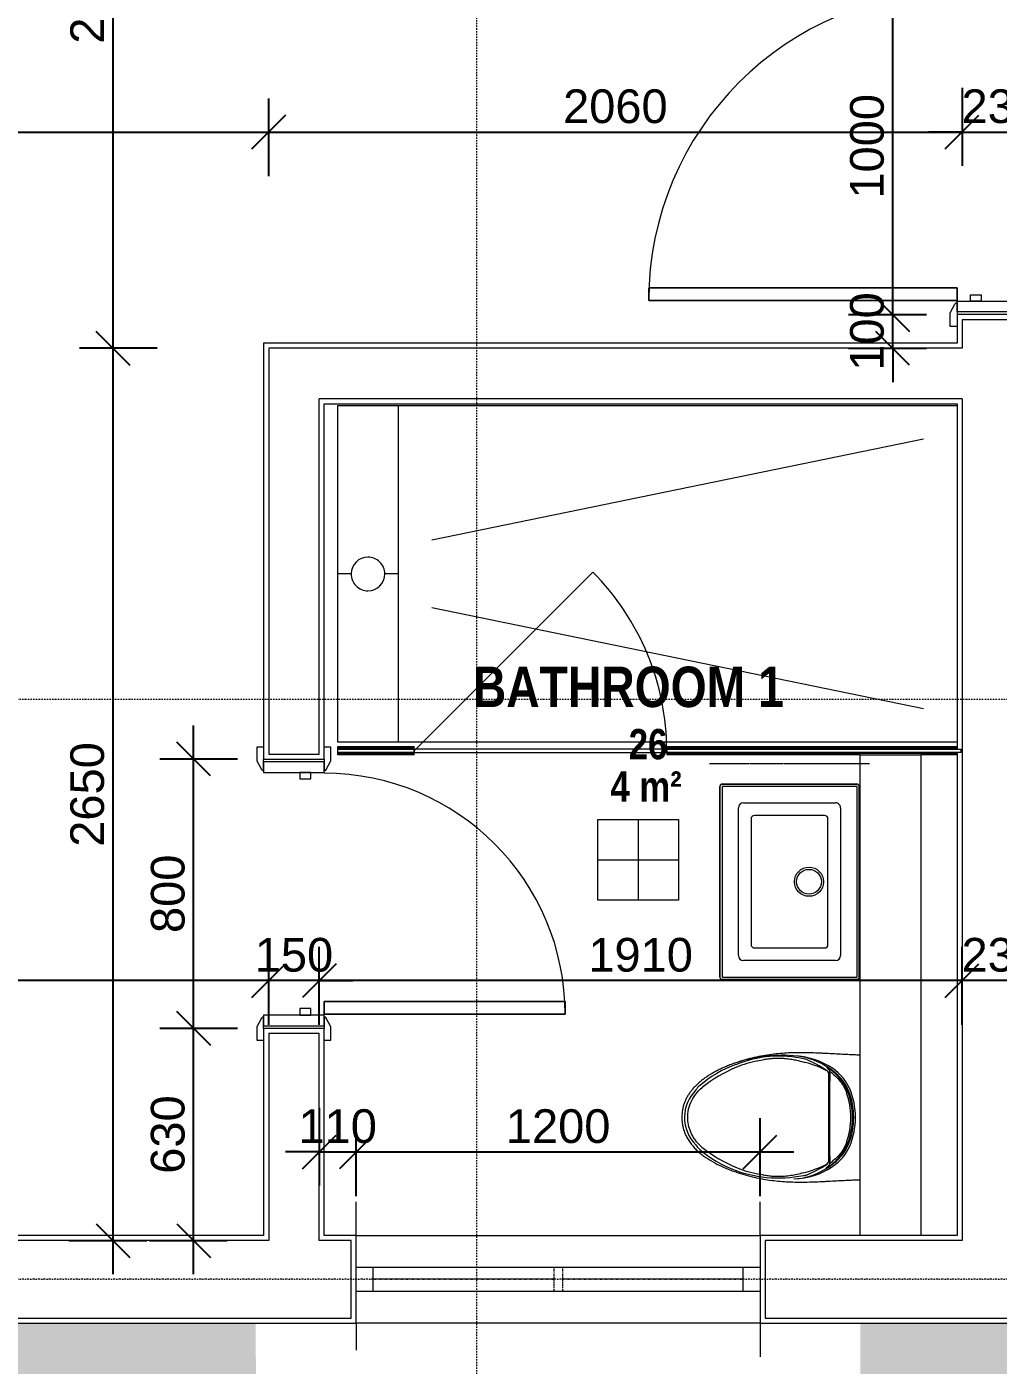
# Model space of a CAD drawing. Header units: millimetres. Extents: x -21051 to 202668, y -15646 to 13691.
# Drawn here: x 54493 to 57380, y -8763 to -4788 of the extents above; entities that cross this region are included whole.
import ezdxf

# ---------------------------------------------------------------- set-up
doc = ezdxf.new("R2010")
doc.units = ezdxf.units.MM
for name, pattern in [('Centre', [14.4, 3, -2.2, 7, -2.2]), ('Dash dot', [15.875, 6.35, -4.7625, 0, -4.7625]), ('Hidden', [3, 2, -1]), ('TD_Level Line', [8, 4, -2, 0, -2])]:
    doc.linetypes.add(name, pattern=pattern)
for name, color, linetype, lineweight in [('A-ANNO-DIMS', 211, 'Continuous', 9), ('A-AREA-IDEN', 2, 'Continuous', 9), ('A-DETL-HDLN', 90, 'Hidden', 5), ('A-DOOR', 31, 'Continuous', 5), ('A-DOOR-FRAM', 31, 'Continuous', 5), ('A-FLOR', 192, 'Continuous', 5), ('A-GLAZ', 151, 'Continuous', 5), ('A-GLAZ-SILL', 1, 'Continuous', 5), ('A-ROOF-PATT', 132, 'Continuous', 5), ('A-WALL', 113, 'Continuous', 5), ('G-ANNO-SYMB', 111, 'Continuous', 9), ('I-WALL', 2, 'Continuous', 5), ('P-SANR-FIXT', 6, 'Continuous', 5), ('S-GRID', 1, 'Continuous', 9)]:
    doc.layers.add(name, color=color, linetype=linetype, lineweight=lineweight)
doc.layers.get('0').off()
doc.styles.add('Arial Narrow_B', font='ARIALNB.TTF', dxfattribs={"height": 90})
doc.styles.add('Arial Narrow_B_1', font='ARIALNB.TTF', dxfattribs={"height": 120})
doc.styles.add('Arial_3', font='arial.ttf', dxfattribs={"height": 100})
doc.dimstyles.new('Arial_1_0', dxfattribs={"dimscale": 304.8, "dimtxt": 102.02594, "dimasz": 0.328084, "dimexe": 0.328084, "dimexo": 0.0625, "dimgap": 0.082021, "dimtad": 1, "dimdec": 0, "dimzin": 0, "dimdsep": 46, "dimtxsty": 'Arial_3', "dimblk1": 'OBLIQUE', "dimblk2": 'OBLIQUE', "dimsah": 1, "dimcen": 0.09, "dimdle": 0.328084, "dimazin": 0, "dimtfac": 1, "dimtdec": 4, "dimtix": 1, "dimtmove": 0, "dimatfit": 3, "dimfxl": 0.492126, "dimfxlon": 1, "dimtvp": 1, "dimtolj": 1, "dimtzin": 0, "dimarcsym": 2})

# ---------------------------------------------------------------- blocks, each defined once
blk = doc.blocks.new('Casement - 2L - 900 toilet-899418-01_First floor')
at = {"layer": 'A-GLAZ'}
for p, q in [((-273.8, 130), (-273.8, 230)), ((926.2, 130), (926.2, 230)), ((-223.8, 35), (-273.8, 35)), ((876.2, 35), (-223.8, 35)), ((-223.8, -35), (-223.8, 35)), ((-223.8, 0), (-223.8, 15)), ((313.2, 0), (-223.8, 0)), ((876.2, -35), (876.2, 35)), ((926.2, 35), (876.2, 35)), ((-273.8, -35), (-223.8, -35)), ((-223.8, -35), (876.2, -35)), ((876.2, 0), (339.2, 0)), ((876.2, -35), (926.2, -35)), ((-273.8, -130), (-273.8, -210)), ((926.2, -130), (926.2, -230))]:
    blk.add_line(p, q, dxfattribs=at)
at = {"layer": 'A-GLAZ', "linetype": 'Centre'}
for p, q in [((313.2, 35), (313.2, -35)), ((339.2, 35), (339.2, -35))]:
    blk.add_line(p, q, dxfattribs=at)
blk = doc.blocks.new('Doors_IntSgl - 800x2100mm-1120147-01_First floor')
at = {"layer": 'A-DOOR'}
for p, q in [((320, 806), (320, 90)), ((358, 806), (320, 806)), ((320, 90), (320, 806)), ((320, 806), (358, 806)), ((358, 90), (358, 806)), ((358, 806), (358, 90)), ((-395, 110), (-435, 110)), ((-435, 110), (-435, 90)), ((-400, 90), (-365, 90)), ((-369, 96), (-395, 110)), ((320, 90), (358, 90)), ((358, 90), (320, 90)), ((365, 90), (400, 90)), ((395, 110), (369, 96)), ((435, 110), (395, 110)), ((435, 90), (435, 110)), ((-435, -90), (-435, -110)), ((-435, -110), (-395, -110)), ((-365, -90), (-400, -90)), ((-395, -110), (-369, -96)), ((400, -90), (365, -90)), ((369, -96), (395, -110)), ((395, -110), (435, -110)), ((435, -110), (435, -90))]:
    blk.add_line(p, q, dxfattribs=at)
for centre, radius, start, end in [((358, 90), 716, 90, 180), ((-373, 89), 8.06, 7.125, 60.2551), ((-373, 89), 8.06, 7.125, 60.2551), ((373, 89), 8.06, 119.7449, 172.875), ((373, 89), 8.06, 119.7449, 172.875), ((-373, -89), 8.06, 299.7449, 352.875), ((373, -89), 8.06, 187.125, 240.2551)]:
    blk.add_arc(centre, radius, start, end, dxfattribs=at)
at = {"layer": 'A-DOOR-FRAM'}
for p, q in [((-360, 90), (-392, 90)), ((-392, 90), (-392, -90)), ((-360, -90), (-360, 90)), ((360, 90), (360, -90)), ((392, 90), (360, 90)), ((392, -90), (392, 90)), ((-341, 50), (-360, 50)), ((-360, 50), (-360, 18)), ((-341, 18), (-341, 50)), ((360, 50), (341, 50)), ((341, 50), (341, 18)), ((360, 18), (360, 50)), ((-360, 18), (-341, 18)), ((341, 18), (360, 18)), ((-392, -90), (-360, -90)), ((360, -90), (392, -90))]:
    blk.add_line(p, q, dxfattribs=at)
blk = doc.blocks.new('PLU_1_2_WHB_DuravitVero580 - _-908246-01_First floor')
at = {"layer": 'P-SANR-FIXT'}
for p, q in [((-290, -199.5), (-290, 199.5)), ((-289.8, 199.5), (-289.8, -199.5)), ((-283, 199.5), (-283, -199.5)), ((-282, 207.5), (282, 207.5)), ((282, 207.3), (-282, 207.3)), ((282, 200.5), (-282, 200.5)), ((283, -199.5), (283, 199.5)), ((289.8, -199.5), (289.8, 199.5)), ((290, 199.5), (290, -199.5)), ((-234.2, -136.9), (-234.2, 136.7)), ((-219.2, 151.7), (219.2, 151.7)), ((234.2, 136.7), (234.2, -136.9)), ((-196.6, 104.4), (-196.6, -104.3)), ((186.6, 114.4), (-186.6, 114.4)), ((196.6, -104.3), (196.6, 104.4)), ((-186.6, -114.3), (186.6, -114.3)), ((219.2, -151.9), (-219.2, -151.9)), ((-282, -200.5), (282, -200.5)), ((-282, -207.3), (282, -207.3)), ((282, -207.5), (-282, -207.5))]:
    blk.add_line(p, q, dxfattribs=at)
for radius in [43.3, 36.8]:
    blk.add_circle((0, -57.9), radius, dxfattribs=at)
for centre, radius, start, end in [((-282, 199.5), 8, 90, 180), ((-282, 199.5), 7.76, 90, 180), ((-282, 199.5), 1, 90, 180), ((282, 199.5), 8, 360, 90), ((282, 199.5), 7.76, 360, 90), ((282, 199.5), 1, 0, 90), ((-219.2, 136.7), 15, 90, 180), ((219.2, 136.7), 15, 0, 90), ((-186.6, 104.4), 10, 90, 180), ((186.6, 104.4), 10, 360, 90), ((-186.6, -104.3), 10, 180, 270), ((186.6, -104.3), 10, 270, 360), ((-219.2, -136.9), 15, 180, 270), ((219.2, -136.9), 15, 270, 0), ((-282, -199.5), 8, 180, 270), ((-282, -199.5), 7.76, 180, 270), ((-282, -199.5), 1, 180, 270), ((282, -199.5), 1, 270, 0), ((282, -199.5), 8, 270, 0), ((282, -199.5), 7.76, 270, 360)]:
    blk.add_arc(centre, radius, start, end, dxfattribs=at)
for points in [[(-287.7, 205.2), (-288.1, 204.7), (-288.6, 204.1), (-289.1, 203.3), (-289.3, 202.8), (-289.4, 202.4), (-289.6, 202.1), (-289.7, 201.6), (-289.9, 200.7), (-290, 200), (-290, 199.5)], [(-282, 207.5), (-282.5, 207.5), (-283.2, 207.4), (-284.1, 207.2), (-284.6, 207.1), (-284.9, 206.9), (-285.3, 206.8), (-285.8, 206.6), (-286.6, 206.1), (-287.2, 205.6), (-287.7, 205.2)], [(287.7, 205.2), (287.2, 205.6), (286.6, 206.1), (285.8, 206.6), (285.3, 206.8), (284.9, 206.9), (284.6, 207.1), (284.1, 207.2), (283.2, 207.4), (282.5, 207.5), (282, 207.5)], [(290, 199.5), (290, 200), (289.9, 200.7), (289.7, 201.6), (289.6, 202.1), (289.4, 202.4), (289.3, 202.8), (289.1, 203.3), (288.6, 204.1), (288.1, 204.7), (287.7, 205.2)], [(-290, -199.5), (-290, -200), (-289.9, -200.7), (-289.7, -201.6), (-289.6, -202.1), (-289.4, -202.4), (-289.3, -202.8), (-289.1, -203.3), (-288.6, -204.1), (-288.1, -204.7), (-287.7, -205.2)], [(-287.7, -205.2), (-287.2, -205.6), (-286.6, -206.1), (-285.8, -206.6), (-285.3, -206.8), (-284.9, -206.9), (-284.6, -207.1), (-284.1, -207.2), (-283.2, -207.4), (-282.5, -207.5), (-282, -207.5)], [(282, -207.5), (282.5, -207.5), (283.2, -207.4), (284.1, -207.2), (284.6, -207.1), (284.9, -206.9), (285.3, -206.8), (285.8, -206.6), (286.6, -206.1), (287.2, -205.6), (287.7, -205.2)], [(287.7, -205.2), (288.1, -204.7), (288.6, -204.1), (289.1, -203.3), (289.3, -202.8), (289.4, -202.4), (289.6, -202.1), (289.7, -201.6), (289.9, -200.7), (290, -200), (290, -199.5)]]:
    blk.add_open_spline(points, degree=3, knots=[0, 0, 0, 0, 0.25, 0.375, 0.4375, 0.5, 0.5625, 0.625, 0.75, 1, 1, 1, 1], dxfattribs=at)
blk = doc.blocks.new('1_9 ShowerEnclosure - 3 Exposed frame-1021544-01_First floor')
at = {"layer": 'A-GLAZ-SILL'}
h = blk.add_hatch(dxfattribs=at)
h.set_pattern_fill('FP_11', color=256, style=0, pattern_type=2)
h.set_pattern_definition([(333.43, (963.4, 629.2), (3067, 1022.3), [1270, -762, 1270, -762, -1615.6]), (333.43, (963.4, 629.2), (3067, 1022.3), [-4064, 508, -1107.6]), (333.43, (1027, 692.7), (3067, 1022.3), [1016, -1270, 762, -762, -1869.6]), (333.43, (1027, 692.7), (3067, 1022.3), [-3810, 889, -980.6]), (333.43, (1217.4, 692.7), (3067, 1022.3), [762, -1524, 508, -762, -2123.6]), (333.43, (1217.4, 692.7), (3067, 1022.3), [-3556, 1143, -980.6]), (333.43, (1027, 502.2), (3067, 1022.3), [762, -1524, 635, -25618.6]), (333.43, (1217.4, 311.7), (3067, 1022.3), [381, -1905, 254, -25999.6]), (333.43, (1535, 629.2), (3067, 1022.3), [254, -1905, 254, -1016, -2250.6]), (333.43, (1535, 629.2), (3067, 1022.3), [-3429, 635, -1615.6]), (333.43, (1344.4, -513.8), (3067, 1022.3), [1270, -1905, 1524, -1006]), (333.43, (1154, -513.8), (3067, 1022.3), [1778, -1270, 1905, -752]), (333.43, (1217.4, -640.8), (3067, 1022.3), [2032, -1016, 1524, -1107.6]), (333.43, (1408, -831.3), (3067, 1022.3), [1270, -1778, 1016, -1615.6]), (333.435, (1789, -640.8), (3067, 1022.3), [635, -2540, 762, -1742.6]), (333.435, (1598.4, -1021.8), (3067, 1022.3), [508, -2540, 508, -2123.6])])
h.paths.add_polyline_path([(-530, -57.5), (-520, -57.5), (-520, 692.5), (-530, 692.5)])
at = {"layer": 'A-GLAZ'}
for p, q in [((-537.5, 920), (-532.5, 920)), ((-537.5, 692.5), (-537.5, 920)), ((-532.5, 920), (-532.5, 692.5)), ((-532.5, 920), (-530, 920)), ((-530, 692.5), (-530, 920)), ((-530, 920), (-520, 920)), ((-520, 920), (-517.5, 920)), ((-520, 920), (-520, 692.5)), ((-517.5, 920), (-512.5, 920)), ((-517.5, 692.5), (-517.5, 920)), ((-512.5, 920), (-512.5, 692.5)), ((-537.5, 692.5), (-532.5, 692.5)), ((-532.5, 692.5), (-530, 692.5)), ((-520, 692.5), (-530, 692.5)), ((-530, 692.5), (-530, -57.5)), ((-530, 692.5), (-520, 692.5)), ((-525, 692.5), (5.3, 162.2)), ((-520, 692.5), (-517.5, 692.5)), ((-520, -57.5), (-520, 692.5)), ((-517.5, 692.5), (-512.5, 692.5)), ((-100, 640), (-400, -820)), ((400, -820), (100, 640)), ((-537.5, -632.5), (-537.5, -57.5)), ((-532.5, -57.5), (-537.5, -57.5)), ((-532.5, -57.5), (-532.5, -920)), ((-530, -57.5), (-532.5, -57.5)), ((-530, -57.5), (-520, -57.5)), ((-530, -932.5), (-530, -57.5)), ((-520, -57.5), (-530, -57.5)), ((-517.5, -57.5), (-520, -57.5)), ((-520, -57.5), (-520, -932.5)), ((-512.5, -57.5), (-517.5, -57.5)), ((-517.5, -920), (-517.5, -57.5)), ((-512.5, -57.5), (-512.5, -920)), ((-537.5, -920), (-537.5, -812.5)), ((-530, -932.5), (-520, -932.5))]:
    blk.add_line(p, q, dxfattribs=at)
for centre, radius, start, end in [((0, 830), 50, 90, 180), ((0, 830), 50, 360, 90), ((0, 830), 50, 180, 270), ((0, 830), 50, 270, 360), ((-525, 692.5), 750, 270, 315)]:
    blk.add_arc(centre, radius, start, end, dxfattribs=at)
at = {"layer": 'A-GLAZ-SILL'}
for p, q in [((0, 880), (0, 920)), ((0, 740), (0, 780)), ((500, 740), (-500, 740))]:
    blk.add_line(p, q, dxfattribs=at)
blk = doc.blocks.new('Doors_IntSgl - 1000x2700mm-V3-01_First floor')
at = {"layer": 'A-DOOR'}
for p, q in [((-535, 150), (-495, 150)), ((-535, 130), (-535, 150)), ((-465, 130), (-500, 130)), ((-495, 150), (-469, 136)), ((500, 130), (465, 130)), ((469, 136), (495, 150)), ((495, 150), (535, 150)), ((535, 150), (535, 130)), ((-535, -150), (-535, -130)), ((-495, -150), (-535, -150)), ((-500, -130), (-465, -130)), ((-469, -136), (-495, -150)), ((420, -130), (458, -130)), ((420, -1046), (420, -130)), ((420, -130), (420, -1046)), ((458, -130), (420, -130)), ((458, -130), (458, -1046)), ((458, -1046), (458, -130)), ((465, -130), (500, -130)), ((495, -150), (469, -136)), ((535, -150), (495, -150)), ((535, -130), (535, -150)), ((458, -1046), (420, -1046)), ((420, -1046), (458, -1046))]:
    blk.add_line(p, q, dxfattribs=at)
for centre, radius, start, end in [((-473, 129), 8.06, 7.125, 60.2551), ((473, 129), 8.06, 119.7449, 172.875), ((-473, -129), 8.06, 299.7449, 352.875), ((-473, -129), 8.06, 299.7449, 352.875), ((458, -130), 916, 180, 270), ((473, -129), 8.06, 187.125, 240.2551), ((473, -129), 8.06, 187.125, 240.2551)]:
    blk.add_arc(centre, radius, start, end, dxfattribs=at)
at = {"layer": 'A-DOOR-FRAM'}
for p, q in [((-492, 130), (-460, 130)), ((-492, -130), (-492, 130)), ((-460, 130), (-460, -130)), ((460, 130), (492, 130)), ((460, -130), (460, 130)), ((492, 130), (492, -130)), ((-460, -58), (-441, -58)), ((-460, -90), (-460, -58)), ((-441, -58), (-441, -90)), ((441, -58), (460, -58)), ((441, -90), (441, -58)), ((460, -58), (460, -90)), ((-441, -90), (-460, -90)), ((460, -90), (441, -90)), ((-460, -130), (-492, -130)), ((492, -130), (460, -130))]:
    blk.add_line(p, q, dxfattribs=at)
blk = doc.blocks.new('Sanitary-Wall_Hung_Toilet-Tank_And_Carrier_System-Kohler-Veil-_K-6304_ - Vitreous_China-7-Black_Black-1186570-01_First floor')
at = {"layer": 'P-SANR-FIXT'}
for p, q in [((-1399.7, 5675.5), (-1661.8, 5675.5)), ((-1427.8, 5678.3), (-1633.5, 5678.3))]:
    blk.add_line(p, q, dxfattribs=at)
for centre, radius, start, end in [((-1556.8, 5605.7), 144.2, 114.2295, 145.5496), ((-1530.7, 5531.7), 222.6, 67.452, 112.548), ((-1504.5, 5605.7), 144.2, 34.4504, 65.7705), ((-1498, 5565.3), 215.5, 145.5496, 178.4361), ((-1563.3, 5565.3), 215.5, 1.5629, 34.4504), ((-1284, 5536.1), 431.3, 174.1915, 198.1397), ((-1374.6, 5528), 338.3, 166.9894, 202.5977)]:
    blk.add_arc(centre, radius, start, end, dxfattribs=at)
for centre, major_axis, ratio, start_param, end_param in [((-1552.8, 5604.2), (144.3, 0), 0.978148, 1.979996, 2.385196), ((-1550.8, 5599), (146.8, 0), 0.978148, 1.971225, 2.385108), ((-1530.7, 5543.8), (209.8, 0), 0.978148, 1.182172, 1.959425), ((-1530.7, 5536.7), (213.4, 0), 0.978148, 1.197987, 1.941751), ((-1530.3, 5555.4), (203.5, 0), 0.910765, 1.572505, 1.941997), ((-1531, 5553.9), (203.5, 1.6), 0.918137, 1.192155, 1.561867), ((-1506.4, 5604.8), (139.8, 0), 0.978148, 0.744708, 1.17809), ((-1508.6, 5604.2), (144.3, 0), 0.978148, 0.756391, 1.161602), ((-1493.6, 5559.5), (218.7, 0), 0.978148, 2.419119, 2.629236), ((-1505.2, 5553.6), (211.9, 0), 0.978148, 2.373373, 2.569388), ((-1594.6, 5619.5), (-28.9, 89.9), 0.975793, 0.452739, 0.589525), ((-1567.8, 5559.6), (218.7, 0), 0.978148, 0.512351, 0.722468), ((-1556.2, 5553.6), (211.9, 0), 0.978148, 0.57221, 0.767498), ((-1466.4, 5619.5), (24.3, 91.1), 0.974307, 5.644094, 5.780814), ((-1394.1, 5562.7), (319.6, 0), 0.759317, 2.709165, 3.106602), ((-1076.4, 5465.7), (655.8, 0), 0.731354, 2.700461, 2.848755), ((-1429.1, 5515.2), (-27.9, 302.3), 0.908033, 0.947116, 1.185611), ((-859.1, 5313), (996.8, 0), 0.62932, 2.528299, 2.544344), ((-1677.3, 5653.7), (14.1, 24.8), 0.351974, 0.375593, 0.83061), ((-1629.2, 5646.1), (52.2, 0), 0.731354, 2.297216, 2.449643), ((-1642.4, 5640.8), (-16.7, 36.4), 0.946321, 0.135423, 0.287399), ((-1604.8, 5469.9), (-270.4, 77.8), 0.71725, 5.020351, 5.144967), ((-1661.6, 5672.3), (-1.37, 2.87), 0.943618, 5.869433, 6.550601), ((-1444, 5434.2), (256.9, 115.6), 0.839384, 1.026586, 1.150641), ((-1399.9, 5673.5), (2.74, 0), 0.731354, 0.653379, 1.506319), ((-1432.4, 5646.1), (52.2, 0), 0.731354, 0.69209, 0.844695), ((-1381.8, 5655.2), (-16.2, 23.4), 0.295232, 5.423564, 5.879956), ((-1633.2, 5515.1), (30.5, 302.1), 0.909601, 5.082795, 5.346565), ((-1985.2, 5465.7), (655.8, 0), 0.731354, 0.292905, 0.441174), ((-2202.3, 5312.9), (996.9, 0), 0.62932, 0.597292, 0.613336), ((-1667.3, 5562.7), (319.6, 0), 0.759317, 0.034941, 0.432402), ((-1724.4, 5526), (373.5, 0), 0.99982, 5.930074, 6.518959), ((-1368.6, 5529.5), (61.1, 332.4), 0.994209, 1.948655, 2.142063), ((-1693.9, 5528.9), (-160.9, 296.8), 0.99741, 3.833939, 4.033936), ((-1370.1, 5513.7), (338.2, 0), 0.99982, 3.488685, 3.859476), ((-1315, 5554.4), (-39.9, 401.3), 0.978973, 1.864138, 2.161064), ((-1746, 5553.7), (36, 400.7), 0.979504, 4.11141, 4.415793), ((-1691.2, 5513.7), (338.2, 0), 0.99982, 5.563769, 5.930074), ((-1592.2, 5316), (41, 0), 0.99982, 3.787839, 4.195419), ((-1469.6, 5315.6), (41, 0), 0.99982, 5.221721, 5.636824), ((-1530.8, 5361.3), (115, 0), 0.99982, 3.922949, 5.495696)]:
    blk.add_ellipse(centre, major_axis=major_axis, ratio=ratio, start_param=start_param, end_param=end_param, dxfattribs=at)
for points, knots in [([(-1715.8, 5768.8), (-1715.8, 5765.7), (-1715.9, 5760), (-1716.3, 5750.3), (-1716.8, 5738.2), (-1717.7, 5721.1), (-1719, 5698), (-1720.1, 5677.5), (-1720.9, 5660.9), (-1721.6, 5644.2), (-1722.4, 5623.5), (-1722.9, 5598.9), (-1722.9, 5574.3), (-1721.7, 5541.4), (-1718.6, 5508), (-1713, 5473.6), (-1707.3, 5447.3), (-1701.1, 5424.6), (-1695.3, 5406), (-1690.5, 5392), (-1685.1, 5377.8), (-1679.2, 5363.7), (-1672.8, 5349.7), (-1666.5, 5337.2), (-1660.2, 5326.1), (-1654.3, 5316.4), (-1648, 5307.1), (-1641.3, 5298.1), (-1634.3, 5289.5), (-1626.9, 5281.5), (-1619.2, 5273.9), (-1611, 5267), (-1602.5, 5260.7), (-1595.1, 5256), (-1588.9, 5252.6), (-1582.6, 5249.5), (-1574.4, 5246.1), (-1564.2, 5242.7), (-1550, 5239.6), (-1538.6, 5238.6), (-1530.8, 5238.6)], [0.008157, 0.008157, 0.008157, 0.008157, 0.0416667, 0.0625, 0.0833333, 0.125, 0.1666667, 0.2083333, 0.2291667, 0.25, 0.2916667, 0.3333333, 0.375, 0.4166667, 0.5, 0.5416667, 0.5833333, 0.625, 0.6458333, 0.6666667, 0.6875, 0.7083333, 0.7291667, 0.75, 0.765625, 0.78125, 0.796875, 0.8125, 0.828125, 0.84375, 0.859375, 0.875, 0.890625, 0.90625, 0.9140625, 0.921875, 0.9375, 0.953125, 0.96875, 1, 1, 1, 1]), ([(-1530.8, 5238.6), (-1520.3, 5238.7), (-1505.4, 5240.4), (-1489.4, 5245.2), (-1480.6, 5248.8), (-1472.1, 5252.8), (-1461.9, 5258.6), (-1450.5, 5266.9), (-1439.7, 5276.3), (-1429.6, 5286.7), (-1420.2, 5298), (-1408.5, 5314.1), (-1395.4, 5335.8), (-1384.3, 5359), (-1376.4, 5377.8), (-1371.1, 5392), (-1366.3, 5406), (-1360.4, 5424.6), (-1354.3, 5447.3), (-1348.6, 5473.6), (-1342.9, 5508), (-1339.1, 5549.7), (-1338.4, 5590.7), (-1339.1, 5623.5), (-1339.9, 5644.2), (-1340.7, 5660.9), (-1341.5, 5677.5), (-1342.6, 5698), (-1343.8, 5721.1), (-1344.7, 5738.2), (-1345.3, 5750.3), (-1345.6, 5760), (-1345.8, 5765.7), (-1345.8, 5768.8)], [0, 0, 0, 0, 0.0416667, 0.0625, 0.0729167, 0.0833333, 0.1041667, 0.125, 0.1458333, 0.1666667, 0.1875, 0.2083333, 0.25, 0.2916667, 0.3125, 0.3333333, 0.3541667, 0.375, 0.4166667, 0.4583333, 0.5, 0.5833333, 0.6666667, 0.7083333, 0.75, 0.7708333, 0.7916667, 0.8333333, 0.875, 0.9166667, 0.9375, 0.9583333, 0.991843, 0.991843, 0.991843, 0.991843]), ([(-1698.3, 5463.4), (-1700.1, 5469.7), (-1702.5, 5479.5), (-1704.8, 5493.2), (-1706, 5503.7), (-1706.7, 5514.3), (-1706.9, 5524.9), (-1706.7, 5535.5), (-1706, 5545), (-1705.2, 5553.6), (-1704.2, 5561.3), (-1702.9, 5568.9), (-1701.5, 5576.4), (-1699.9, 5583.8), (-1697.5, 5593.5), (-1695.5, 5600.6), (-1694, 5605.3)], [0, 0, 0, 0, 0.142857, 0.214286, 0.285714, 0.357143, 0.428571, 0.5, 0.571429, 0.625, 0.678571, 0.732143, 0.785714, 0.839286, 0.892857, 1, 1, 1, 1]), ([(-1366, 5598.6), (-1364.3, 5592.9), (-1361.2, 5581.1), (-1357.7, 5562.8), (-1355.8, 5547), (-1355.1, 5534.1), (-1354.9, 5525.2), (-1355, 5517.1), (-1355.4, 5509.7), (-1356, 5502.5), (-1356.8, 5495.2), (-1357.9, 5488.1), (-1359.7, 5478.8), (-1361.3, 5472), (-1362.5, 5467.6)], [0, 0, 0, 0, 0.142857, 0.285714, 0.428571, 0.5, 0.571429, 0.625, 0.678571, 0.732143, 0.785714, 0.839286, 0.892857, 1, 1, 1, 1]), ([(-1442.6, 5298.1), (-1447.4, 5292.3), (-1458.1, 5281.8), (-1476.7, 5269.2), (-1497.5, 5260.4), (-1521.6, 5255.5), (-1548, 5256.2), (-1575.3, 5264.1), (-1599.7, 5278.4), (-1613.3, 5291.3), (-1619.2, 5298.5)], [0, 0, 0, 0, 0.111111, 0.222222, 0.333333, 0.444444, 0.583333, 0.722222, 0.861111, 1, 1, 1, 1])]:
    blk.add_open_spline(points, degree=3, knots=knots, dxfattribs=at)
for points in [[(-1659, 5688), (-1655.4, 5692.5), (-1647.7, 5700.9), (-1634.5, 5711.9), (-1620, 5721.2), (-1609.6, 5726), (-1604.2, 5728.1)], [(-1457.2, 5728.1), (-1451.7, 5726.2), (-1441.2, 5721.5), (-1426.6, 5712.3), (-1413.5, 5701.2), (-1405.9, 5692.6), (-1402.4, 5688)]]:
    blk.add_open_spline(points, degree=3, dxfattribs=at)
blk = doc.blocks.new('Room Tag B - Medium_rfaX - Name and Number-1261570-01_First floor')
at = {"layer": 'A-AREA-IDEN'}
for p, q in [((-2.752, -5.004), (-2.752, -2.604)), ((-2.752, -2.604), (-0.352, -2.604)), ((-1.552, -2.604), (-1.552, -5.004)), ((-0.352, -2.604), (-0.352, -5.004)), ((-2.752, -3.804), (-0.352, -3.804)), ((-0.352, -5.004), (-2.752, -5.004))]:
    blk.add_line(p, q, dxfattribs=at)
blk = doc.blocks.new('_Oblique')
at = {"color": 0, "linetype": 'ByBlock', "lineweight": -2}
blk.add_line((-0.5, -0.5), (0.5, 0.5), dxfattribs=at)
blk = doc.blocks.new('*D986')
at = {"layer": 'A-ANNO-DIMS', "color": 0, "lineweight": -2, "transparency": 16777216}
for p, q in [((57272, -7751.5), (57272, -7520.6)), ((57502, -7751.5), (57502, -7520.6)), ((57272, -7620.6), (57172, -7620.6)), ((57502, -7620.6), (57272, -7620.6)), ((57502, -7620.6), (57602, -7620.6))]:
    blk.add_line(p, q, dxfattribs=at)
at = {"layer": 'Defpoints', "color": 0, "transparency": 16777216}
for p in [(57272, -7620.6), (57272, -7770.6), (57502, -7770.6)]:
    blk.add_point(p, dxfattribs=at)
at = {"layer": 'A-ANNO-DIMS', "color": 0, "lineweight": -2, "transparency": 16777216, "xscale": 100, "yscale": 100, "zscale": 100}
blk.add_blockref('_Oblique', (57272, -7620.6), dxfattribs=at)
at = {"layer": 'A-ANNO-DIMS', "color": 0, "lineweight": -2, "transparency": 16777216, "xscale": 100, "yscale": 100, "zscale": 100, "rotation": 180}
blk.add_blockref('_Oblique', (57502, -7620.6), dxfattribs=at)
at = {"layer": 'A-ANNO-DIMS', "color": 0, "transparency": 16777216, "insert": (57387, -7544.5), "char_height": 100, "width": 276.883, "attachment_point": 5, "style": 'Arial_3'}
blk.add_mtext('\\A1;230', dxfattribs=at)
blk = doc.blocks.new('*D987')
at = {"layer": 'A-ANNO-DIMS', "color": 0, "lineweight": -2, "transparency": 16777216}
for p, q in [((55362, -7751.5), (55362, -7520.6)), ((57272, -7751.5), (57272, -7520.6)), ((57372, -7620.6), (55262, -7620.6))]:
    blk.add_line(p, q, dxfattribs=at)
at = {"layer": 'Defpoints', "color": 0, "transparency": 16777216}
for p in [(55362, -7620.6), (55362, -7770.6), (57272, -7770.6)]:
    blk.add_point(p, dxfattribs=at)
at = {"layer": 'A-ANNO-DIMS', "color": 0, "lineweight": -2, "transparency": 16777216, "xscale": 100, "yscale": 100, "zscale": 100, "rotation": 180}
blk.add_blockref('_Oblique', (55362, -7620.6), dxfattribs=at)
at = {"layer": 'A-ANNO-DIMS', "color": 0, "lineweight": -2, "transparency": 16777216, "xscale": 100, "yscale": 100, "zscale": 100}
blk.add_blockref('_Oblique', (57272, -7620.6), dxfattribs=at)
at = {"layer": 'A-ANNO-DIMS', "color": 0, "transparency": 16777216, "insert": (56317, -7544.5), "char_height": 100, "width": 369.177, "attachment_point": 5, "style": 'Arial_3'}
blk.add_mtext('\\A1;1910', dxfattribs=at)
blk = doc.blocks.new('*D988')
at = {"layer": 'A-ANNO-DIMS', "color": 0, "lineweight": -2, "transparency": 16777216}
for p, q in [((55212, -7751.5), (55212, -7520.6)), ((55362, -7751.5), (55362, -7520.6)), ((55212, -7620.6), (55112, -7620.6)), ((55362, -7620.6), (55212, -7620.6)), ((55362, -7620.6), (55462, -7620.6))]:
    blk.add_line(p, q, dxfattribs=at)
at = {"layer": 'Defpoints', "color": 0, "transparency": 16777216}
for p in [(55212, -7620.6), (55212, -7770.6), (55362, -7770.6)]:
    blk.add_point(p, dxfattribs=at)
at = {"layer": 'A-ANNO-DIMS', "color": 0, "lineweight": -2, "transparency": 16777216, "xscale": 100, "yscale": 100, "zscale": 100}
blk.add_blockref('_Oblique', (55212, -7620.6), dxfattribs=at)
at = {"layer": 'A-ANNO-DIMS', "color": 0, "lineweight": -2, "transparency": 16777216, "xscale": 100, "yscale": 100, "zscale": 100, "rotation": 180}
blk.add_blockref('_Oblique', (55362, -7620.6), dxfattribs=at)
at = {"layer": 'A-ANNO-DIMS', "color": 0, "transparency": 16777216, "insert": (55287, -7544.5), "char_height": 100, "width": 276.883, "attachment_point": 5, "style": 'Arial_3'}
blk.add_mtext('\\A1;150', dxfattribs=at)
blk = doc.blocks.new('*D989')
at = {"layer": 'A-ANNO-DIMS', "color": 0, "lineweight": -2, "transparency": 16777216}
for p, q in [((51502, -7751.5), (51502, -7520.6)), ((55212, -7751.5), (55212, -7520.6)), ((55312, -7620.6), (51402, -7620.6))]:
    blk.add_line(p, q, dxfattribs=at)
at = {"layer": 'Defpoints', "color": 0, "transparency": 16777216}
for p in [(51502, -7620.6), (51502, -7770.6), (55212, -7770.6)]:
    blk.add_point(p, dxfattribs=at)
at = {"layer": 'A-ANNO-DIMS', "color": 0, "lineweight": -2, "transparency": 16777216, "xscale": 100, "yscale": 100, "zscale": 100, "rotation": 180}
blk.add_blockref('_Oblique', (51502, -7620.6), dxfattribs=at)
at = {"layer": 'A-ANNO-DIMS', "color": 0, "lineweight": -2, "transparency": 16777216, "xscale": 100, "yscale": 100, "zscale": 100}
blk.add_blockref('_Oblique', (55212, -7620.6), dxfattribs=at)
at = {"layer": 'A-ANNO-DIMS', "color": 0, "transparency": 16777216, "insert": (53357, -7544.5), "char_height": 100, "width": 369.177, "attachment_point": 5, "style": 'Arial_3'}
blk.add_mtext('\\A1;3710', dxfattribs=at)
blk = doc.blocks.new('*D993')
at = {"layer": 'A-ANNO-DIMS', "color": 0, "lineweight": -2, "transparency": 16777216}
for p, q in [((55362, -7998.5), (55362, -8229.4)), ((55472, -8260.4), (55472, -8029.4)), ((55362, -8129.4), (55262, -8129.4)), ((55362, -8129.4), (55472, -8129.4)), ((55472, -8129.4), (55572, -8129.4))]:
    blk.add_line(p, q, dxfattribs=at)
at = {"layer": 'Defpoints', "color": 0, "transparency": 16777216}
for p in [(55362, -7979.4), (55472, -8129.4), (55472, -8279.4)]:
    blk.add_point(p, dxfattribs=at)
at = {"layer": 'A-ANNO-DIMS', "color": 0, "lineweight": -2, "transparency": 16777216, "xscale": 100, "yscale": 100, "zscale": 100}
blk.add_blockref('_Oblique', (55362, -8129.4), dxfattribs=at)
at = {"layer": 'A-ANNO-DIMS', "color": 0, "lineweight": -2, "transparency": 16777216, "xscale": 100, "yscale": 100, "zscale": 100, "rotation": 180}
blk.add_blockref('_Oblique', (55472, -8129.4), dxfattribs=at)
at = {"layer": 'A-ANNO-DIMS', "color": 0, "transparency": 16777216, "insert": (55417, -8053.4), "char_height": 100, "width": 276.883, "attachment_point": 5, "style": 'Arial_3'}
blk.add_mtext('\\A1;110', dxfattribs=at)
blk = doc.blocks.new('*D994')
at = {"layer": 'A-ANNO-DIMS', "color": 0, "lineweight": -2, "transparency": 16777216}
for p, q in [((55472, -8260.4), (55472, -8029.4)), ((56672, -8260.4), (56672, -8029.4)), ((55372, -8129.4), (56772, -8129.4))]:
    blk.add_line(p, q, dxfattribs=at)
at = {"layer": 'Defpoints', "color": 0, "transparency": 16777216}
for p in [(56672, -8129.4), (55472, -8279.4), (56672, -8279.4)]:
    blk.add_point(p, dxfattribs=at)
at = {"layer": 'A-ANNO-DIMS', "color": 0, "lineweight": -2, "transparency": 16777216, "xscale": 100, "yscale": 100, "zscale": 100, "rotation": 180}
blk.add_blockref('_Oblique', (55472, -8129.4), dxfattribs=at)
at = {"layer": 'A-ANNO-DIMS', "color": 0, "lineweight": -2, "transparency": 16777216, "xscale": 100, "yscale": 100, "zscale": 100}
blk.add_blockref('_Oblique', (56672, -8129.4), dxfattribs=at)
at = {"layer": 'A-ANNO-DIMS', "color": 0, "transparency": 16777216, "insert": (56072, -8053.4), "char_height": 100, "width": 369.177, "attachment_point": 5, "style": 'Arial_3'}
blk.add_mtext('\\A1;1200', dxfattribs=at)
blk = doc.blocks.new('*D1003')
at = {"layer": 'A-ANNO-DIMS', "color": 0, "lineweight": -2, "transparency": 16777216}
for p, q in [((51502, -4969.5), (51502, -5200.4)), ((55212, -5231.4), (55212, -5000.4)), ((51402, -5100.4), (55312, -5100.4))]:
    blk.add_line(p, q, dxfattribs=at)
at = {"layer": 'Defpoints', "color": 0, "transparency": 16777216}
for p in [(51502, -4950.4), (55212, -5100.4), (55212, -5250.4)]:
    blk.add_point(p, dxfattribs=at)
at = {"layer": 'A-ANNO-DIMS', "color": 0, "lineweight": -2, "transparency": 16777216, "xscale": 100, "yscale": 100, "zscale": 100, "rotation": 180}
blk.add_blockref('_Oblique', (51502, -5100.4), dxfattribs=at)
at = {"layer": 'A-ANNO-DIMS', "color": 0, "lineweight": -2, "transparency": 16777216, "xscale": 100, "yscale": 100, "zscale": 100}
blk.add_blockref('_Oblique', (55212, -5100.4), dxfattribs=at)
at = {"layer": 'A-ANNO-DIMS', "color": 0, "transparency": 16777216, "insert": (53357, -5024.3), "char_height": 100, "width": 369.177, "attachment_point": 5, "style": 'Arial_3'}
blk.add_mtext('\\A1;3710', dxfattribs=at)
blk = doc.blocks.new('*D1004')
at = {"layer": 'A-ANNO-DIMS', "color": 0, "lineweight": -2, "transparency": 16777216}
for p, q in [((55212, -5231.4), (55212, -5000.4)), ((57272, -4969.5), (57272, -5200.4)), ((55112, -5100.4), (57372, -5100.4))]:
    blk.add_line(p, q, dxfattribs=at)
at = {"layer": 'Defpoints', "color": 0, "transparency": 16777216}
for p in [(57272, -4950.4), (57272, -5100.4), (55212, -5250.4)]:
    blk.add_point(p, dxfattribs=at)
at = {"layer": 'A-ANNO-DIMS', "color": 0, "lineweight": -2, "transparency": 16777216, "xscale": 100, "yscale": 100, "zscale": 100, "rotation": 180}
blk.add_blockref('_Oblique', (55212, -5100.4), dxfattribs=at)
at = {"layer": 'A-ANNO-DIMS', "color": 0, "lineweight": -2, "transparency": 16777216, "xscale": 100, "yscale": 100, "zscale": 100}
blk.add_blockref('_Oblique', (57272, -5100.4), dxfattribs=at)
at = {"layer": 'A-ANNO-DIMS', "color": 0, "transparency": 16777216, "insert": (56242, -5024.4), "char_height": 100, "width": 369.177, "attachment_point": 5, "style": 'Arial_3'}
blk.add_mtext('\\A1;2060', dxfattribs=at)
blk = doc.blocks.new('*D1005')
at = {"layer": 'A-ANNO-DIMS', "color": 0, "lineweight": -2, "transparency": 16777216}
for p, q in [((57272, -4969.5), (57272, -5200.4)), ((57502, -4969.5), (57502, -5200.4)), ((57272, -5100.4), (57172, -5100.4)), ((57272, -5100.4), (57502, -5100.4)), ((57502, -5100.4), (57602, -5100.4))]:
    blk.add_line(p, q, dxfattribs=at)
at = {"layer": 'Defpoints', "color": 0, "transparency": 16777216}
for p in [(57272, -4950.4), (57502, -4950.4), (57502, -5100.4)]:
    blk.add_point(p, dxfattribs=at)
at = {"layer": 'A-ANNO-DIMS', "color": 0, "lineweight": -2, "transparency": 16777216, "xscale": 100, "yscale": 100, "zscale": 100}
blk.add_blockref('_Oblique', (57272, -5100.4), dxfattribs=at)
at = {"layer": 'A-ANNO-DIMS', "color": 0, "lineweight": -2, "transparency": 16777216, "xscale": 100, "yscale": 100, "zscale": 100, "rotation": 180}
blk.add_blockref('_Oblique', (57502, -5100.4), dxfattribs=at)
at = {"layer": 'A-ANNO-DIMS', "color": 0, "transparency": 16777216, "insert": (57387, -5024.3), "char_height": 100, "width": 276.883, "attachment_point": 5, "style": 'Arial_3'}
blk.add_mtext('\\A1;230', dxfattribs=at)
blk = doc.blocks.new('*D1113')
at = {"layer": 'A-ANNO-DIMS', "color": 0, "lineweight": -2, "transparency": 16777216}
for p, q in [((54988.8, -8492.7), (54988.8, -7662.7)), ((55119.7, -7762.7), (54888.8, -7762.7)), ((54857.8, -8392.7), (55088.8, -8392.7))]:
    blk.add_line(p, q, dxfattribs=at)
at = {"layer": 'Defpoints', "color": 0, "transparency": 16777216}
for p in [(54988.8, -7762.7), (55138.8, -7762.7), (54838.8, -8392.7)]:
    blk.add_point(p, dxfattribs=at)
at = {"layer": 'A-ANNO-DIMS', "color": 0, "lineweight": -2, "transparency": 16777216, "xscale": 100, "yscale": 100, "zscale": 100}
for p, rotation in [((54988.8, -7762.7), 90), ((54988.8, -8392.7), 270)]:
    blk.add_blockref('_Oblique', p, dxfattribs=dict(at, rotation=rotation))
at = {"layer": 'A-ANNO-DIMS', "color": 0, "transparency": 16777216, "insert": (54912.7, -8077.7), "char_height": 100, "width": 276.883, "attachment_point": 5, "rotation": 90, "style": 'Arial_3'}
blk.add_mtext('\\A1;630', dxfattribs=at)
blk = doc.blocks.new('*D1114')
at = {"layer": 'A-ANNO-DIMS', "color": 0, "lineweight": -2, "transparency": 16777216}
for p, q in [((54988.8, -7862.7), (54988.8, -6862.7)), ((55119.7, -6962.7), (54888.8, -6962.7)), ((55119.7, -7762.7), (54888.8, -7762.7))]:
    blk.add_line(p, q, dxfattribs=at)
at = {"layer": 'Defpoints', "color": 0, "transparency": 16777216}
for p in [(54988.8, -6962.7), (55138.8, -6962.7), (55138.8, -7762.7)]:
    blk.add_point(p, dxfattribs=at)
at = {"layer": 'A-ANNO-DIMS', "color": 0, "lineweight": -2, "transparency": 16777216, "xscale": 100, "yscale": 100, "zscale": 100}
for p, rotation in [((54988.8, -6962.7), 90), ((54988.8, -7762.7), 270)]:
    blk.add_blockref('_Oblique', p, dxfattribs=dict(at, rotation=rotation))
at = {"layer": 'A-ANNO-DIMS', "color": 0, "transparency": 16777216, "insert": (54912.7, -7362.7), "char_height": 100, "width": 276.883, "attachment_point": 5, "rotation": 90, "style": 'Arial_3'}
blk.add_mtext('\\A1;800', dxfattribs=at)
blk = doc.blocks.new('*D1115')
at = {"layer": 'A-ANNO-DIMS', "color": 0, "lineweight": -2, "transparency": 16777216}
for p, q in [((54749.5, -8492.7), (54749.5, -5642.7)), ((54880.4, -5742.7), (54649.5, -5742.7)), ((54618.5, -8392.7), (54849.5, -8392.7))]:
    blk.add_line(p, q, dxfattribs=at)
at = {"layer": 'Defpoints', "color": 0, "transparency": 16777216}
for p in [(54749.5, -5742.7), (54899.5, -5742.7), (54599.5, -8392.7)]:
    blk.add_point(p, dxfattribs=at)
at = {"layer": 'A-ANNO-DIMS', "color": 0, "lineweight": -2, "transparency": 16777216, "xscale": 100, "yscale": 100, "zscale": 100}
for p, rotation in [((54749.5, -5742.7), 90), ((54749.5, -8392.7), 270)]:
    blk.add_blockref('_Oblique', p, dxfattribs=dict(at, rotation=rotation))
at = {"layer": 'A-ANNO-DIMS', "color": 0, "transparency": 16777216, "insert": (54673.4, -7067.7), "char_height": 100, "width": 369.177, "attachment_point": 5, "rotation": 90, "style": 'Arial_3'}
blk.add_mtext('\\A1;2650', dxfattribs=at)
blk = doc.blocks.new('*D1116')
at = {"layer": 'A-ANNO-DIMS', "color": 0, "lineweight": -2, "transparency": 16777216}
for p, q in [((54749.5, -5842.7), (54749.5, -3522.7)), ((54618.5, -3622.7), (54849.5, -3622.7)), ((54880.4, -5742.7), (54649.5, -5742.7))]:
    blk.add_line(p, q, dxfattribs=at)
at = {"layer": 'Defpoints', "color": 0, "transparency": 16777216}
for p in [(54599.5, -3622.7), (54749.5, -3622.7), (54899.5, -5742.7)]:
    blk.add_point(p, dxfattribs=at)
at = {"layer": 'A-ANNO-DIMS', "color": 0, "lineweight": -2, "transparency": 16777216, "xscale": 100, "yscale": 100, "zscale": 100}
for p, rotation in [((54749.5, -3622.7), 90), ((54749.5, -5742.7), 270)]:
    blk.add_blockref('_Oblique', p, dxfattribs=dict(at, rotation=rotation))
at = {"layer": 'A-ANNO-DIMS', "color": 0, "transparency": 16777216, "insert": (54673.4, -4682.7), "char_height": 100, "width": 369.177, "attachment_point": 5, "rotation": 90, "style": 'Arial_3'}
blk.add_mtext('\\A1;2120', dxfattribs=at)
blk = doc.blocks.new('*D1132')
at = {"layer": 'A-ANNO-DIMS', "color": 0, "lineweight": -2, "transparency": 16777216}
for p, q in [((57066, -5642.7), (57066, -5542.7)), ((56935.1, -5642.7), (57166, -5642.7)), ((57066, -5742.7), (57066, -5642.7)), ((56935.1, -5742.7), (57166, -5742.7)), ((57066, -5742.7), (57066, -5842.7))]:
    blk.add_line(p, q, dxfattribs=at)
at = {"layer": 'Defpoints', "color": 0, "transparency": 16777216}
for p in [(56916, -5642.7), (57066, -5642.7), (56916, -5742.7)]:
    blk.add_point(p, dxfattribs=at)
at = {"layer": 'A-ANNO-DIMS', "color": 0, "lineweight": -2, "transparency": 16777216, "xscale": 100, "yscale": 100, "zscale": 100}
for p, rotation in [((57066, -5642.7), 270), ((57066, -5742.7), 90)]:
    blk.add_blockref('_Oblique', p, dxfattribs=dict(at, rotation=rotation))
at = {"layer": 'A-ANNO-DIMS', "color": 0, "transparency": 16777216, "insert": (56990, -5692.7), "char_height": 100, "width": 276.883, "attachment_point": 5, "rotation": 90, "style": 'Arial_3'}
blk.add_mtext('\\A1;100', dxfattribs=at)
blk = doc.blocks.new('*D1133')
at = {"layer": 'A-ANNO-DIMS', "color": 0, "lineweight": -2, "transparency": 16777216}
for p, q in [((57066, -5742.7), (57066, -4542.7)), ((56935.1, -4642.7), (57166, -4642.7)), ((56935.1, -5642.7), (57166, -5642.7))]:
    blk.add_line(p, q, dxfattribs=at)
at = {"layer": 'Defpoints', "color": 0, "transparency": 16777216}
for p in [(56916, -4642.7), (57066, -4642.7), (56916, -5642.7)]:
    blk.add_point(p, dxfattribs=at)
at = {"layer": 'A-ANNO-DIMS', "color": 0, "lineweight": -2, "transparency": 16777216, "xscale": 100, "yscale": 100, "zscale": 100}
for p, rotation in [((57066, -4642.7), 90), ((57066, -5642.7), 270)]:
    blk.add_blockref('_Oblique', p, dxfattribs=dict(at, rotation=rotation))
at = {"layer": 'A-ANNO-DIMS', "color": 0, "transparency": 16777216, "insert": (56990, -5142.7), "char_height": 100, "width": 369.177, "attachment_point": 5, "rotation": 90, "style": 'Arial_3'}
blk.add_mtext('\\A1;1000', dxfattribs=at)

msp = doc.modelspace()

# ---------------------------------------------------------------- hatches: boundary and pattern name
at = {"layer": 'A-ROOF-PATT'}
h = msp.add_hatch(dxfattribs=at)
h.set_pattern_fill('FP_3', color=256, style=0, pattern_type=2)
h.set_pattern_definition([(5.321, (62633.9067, 400.6965), (-1422.7774649, -126.991261), [109.552, -2629.24]), (270, (62742.99, 410.86), (118.565, -127), [10.16, -116.84]), (90, (62752.47, 283.86), (-118.565, 127), [35.56, -91.44]), (180, (62752.47, 319.42), (-118.565, -127), [11.856, -106.708]), (0, (62740.61, 400.7), (118.565, 127), [11.856, -106.708]), (90, (62752.47, 400.7), (-118.565, 127), [10.16, -116.84]), (90, (62742.99, 283.86), (-118.565, 127), [25.4, -101.6]), (174.679, (62742.9867, 309.2565), (-1422.7774649, 126.991261), [109.552, -2629.24]), (140.782, (62737.0577, 309.2565), (2015.6072356, -1650.990985), [32.138, -3181.648]), (107.286, (62712.16, 329.577), (-118.566, 253.99939), [31.922, -367.1]), (72.714, (62702.675, 360.057), (-118.566, -253.99939), [31.922, -367.1]), (39.218, (62712.1597, 390.5365), (2015.6072356, 1650.990985), [32.138, -3181.648]), (108.981, (62720.4587, 335.9265), (474.2663295, -1396.9973541), [25.517, -2526.225]), (71.019, (62712.1597, 360.0565), (474.2663295, 1396.9973541), [25.517, -2526.225]), (39.321, (62720.4587, 384.1865), (1541.3477461, 1269.9923843), [26.055, -2579.41]), (140.679, (62740.6147, 319.4165), (1541.3477461, -1269.9923843), [26.055, -2579.41])])
h.paths.add_polyline_path([(58102, -13222.7), (58102, -8835.2), (57774.3, -8835.2), (57774.3, -8637.7), (56969.6, -8637.7), (56969.6, -8835.2), (55174.3, -8835.2), (55173.3, -8637.7), (54387, -8637.7), (54387, -9507.7), (57930.8, -13051.5)])

# ---------------------------------------------------------------- linework, layer by layer
at = {"layer": 'A-DETL-HDLN'}
msp.add_line((56997, -6976.9), (56521.8, -6976.9), dxfattribs=at)
at = {"layer": 'A-FLOR'}
for p, q in [((55417, -6912.7), (55417, -5912.7)), ((55417, -5912.7), (57257, -5912.7)), ((57257, -6912.7), (55417, -6912.7))]:
    msp.add_line(p, q, dxfattribs=at)
at = {"layer": 'A-WALL', "lineweight": 18}
for p, q in [((57272, -5657.7), (57272, -5742.7)), ((57502, -5657.7), (57272, -5657.7)), ((57257, -5727.7), (55197, -5727.7)), ((55197, -5727.7), (55197, -6962.7)), ((57272, -5742.7), (55212, -5742.7)), ((55212, -5742.7), (55212, -6947.7)), ((57272, -5892.7), (55362, -5892.7)), ((55362, -6947.7), (55362, -5892.7)), ((55377, -5907.7), (57257, -5907.7)), ((55377, -6962.7), (55377, -5907.7)), ((57272, -5892.7), (57272, -8392.7)), ((55212, -6947.7), (55362, -6947.7)), ((55197, -6962.7), (55377, -6962.7)), ((55197, -7762.7), (55197, -8377.7)), ((55377, -7762.7), (55197, -7762.7)), ((55362, -7777.7), (55212, -7777.7)), ((55212, -7777.7), (55212, -8392.7)), ((55362, -8392.7), (55362, -7777.7)), ((55377, -8377.7), (55377, -7762.7)), ((55212, -8392.7), (53217, -8392.7)), ((55457, -8392.7), (55362, -8392.7)), ((55457, -8622.7), (55457, -8392.7)), ((56687, -8392.7), (56687, -8622.7)), ((57272, -8392.7), (56687, -8392.7)), ((53217, -8622.7), (55457, -8622.7)), ((56687, -8622.7), (58057, -8622.7))]:
    msp.add_line(p, q, dxfattribs=at)
at = {"layer": 'A-WALL'}
for p, q in [((56969.5, -8377.7), (56969.5, -6950.2)), ((56969.5, -6950.2), (57149.5, -6950.2)), ((57149.5, -6950.2), (57149.5, -8377.7))]:
    msp.add_line(p, q, dxfattribs=at)
at = {"layer": 'G-ANNO-SYMB', "linetype": 'TD_Level Line', "lineweight": 18}
for p, q in [((55829.1, 11796.5), (55829.1, -14198.9)), ((44938.2, -6784.2), (74256.9, -6784.2))]:
    msp.add_line(p, q, dxfattribs=at)
at = {"layer": 'I-WALL', "lineweight": 18}
for p, q in [((57257, -5642.7), (57257, -5727.7)), ((57517, -5642.7), (57257, -5642.7)), ((57257, -5907.7), (57257, -6932.8)), ((57257, -6942.7), (57257, -8377.7)), ((55197, -8377.7), (53202, -8377.7)), ((55472, -8377.7), (55377, -8377.7)), ((55472, -8637.7), (55472, -8377.7)), ((57257, -8377.7), (56672, -8377.7)), ((56672, -8377.7), (56672, -8637.7)), ((53202, -8637.7), (55472, -8637.7)), ((56672, -8637.7), (58072, -8637.7))]:
    msp.add_line(p, q, dxfattribs=at)
at = {"layer": 'I-WALL'}
for p, q in [((55472, -8377.7), (56672, -8377.7)), ((56672, -8637.7), (55472, -8637.7))]:
    msp.add_line(p, q, dxfattribs=at)
at = {"layer": 'S-GRID', "linetype": 'Dash dot', "lineweight": 18}
msp.add_line((71865.6, -8507.7), (47999.8, -8507.7), dxfattribs=at)

# ---------------------------------------------------------------- block references
at = {"layer": 'A-AREA-IDEN', "xscale": 99.99999999999994, "yscale": 99.99999999999994, "zscale": 99.99999999999994}
msp.add_blockref('Room Tag B - Medium_rfaX - Name and Number-1261570-01_First floor', (56465, -6881.5), dxfattribs=at)
at = {"layer": 'A-DOOR', "rotation": 270.0000000000001}
for name, p in [('Doors_IntSgl - 1000x2700mm-V3-01_First floor', (57387, -5142.7)), ('Doors_IntSgl - 800x2100mm-1120147-01_First floor', (55287, -7362.7))]:
    msp.add_blockref(name, p, dxfattribs=at)
at = {"layer": 'A-GLAZ', "rotation": 90.00000000000004}
msp.add_blockref('1_9 ShowerEnclosure - 3 Exposed frame-1021544-01_First floor', (56337, -6412.7), dxfattribs=at)
at = {"layer": 'A-GLAZ'}
msp.add_blockref('Casement - 2L - 900 toilet-899418-01_First floor', (55745.8, -8507.7), dxfattribs=at)
at = {"layer": 'P-SANR-FIXT'}
for name, p, rotation in [('PLU_1_2_WHB_DuravitVero580 - _-908246-01_First floor', (56759.4, -7326.9), 90.00000000000007), ('Sanitary-Wall_Hung_Toilet-Tank_And_Carrier_System-Kohler-Veil-_K-6304_ - Vitreous_China-7-Black_Black-1186570-01_First floor', (51201, -9557.6), 270.0000000000001)]:
    msp.add_blockref(name, p, dxfattribs=dict(at, rotation=rotation))

# ---------------------------------------------------------------- texts
at = {"layer": 'A-AREA-IDEN', "attachment_point": 1}
for s, insert, char_height, width, style in [('BATHROOM 1', (55818.6, -6688.1), 120, 1186.497, 'Arial Narrow_B_1'), ('26', (56281.7, -6873.3), 90, 144.304, 'Arial Narrow_B'), ('4 m²', (56227.2, -6999.3), 90, 256.54, 'Arial Narrow_B')]:
    msp.add_mtext(s, dxfattribs=dict(at, insert=insert, char_height=char_height, width=width, style=style))

# ---------------------------------------------------------------- dimensions: what is measured, and where the dimension line sits
at = {"layer": 'A-ANNO-DIMS'}
for base, p1, p2, override, picture, middle in [((54749.5, -3622.7), (54899.5, -5742.7), (54599.5, -3622.7), {"dimpost": '<>', "dimfxl": 2141.121202}, '*D1116', (54673.4, -4682.7)), ((57066, -4642.7), (56916, -5642.7), (56916, -4642.7), {"dimpost": '<>', "dimfxl": 1000}, '*D1133', (56990, -5142.7)), ((57066, -5642.7), (56916, -5742.7), (56916, -5642.7), {"dimpost": '<>', "dimfxl": 100}, '*D1132', (56990, -5692.7)), ((54749.5, -5742.7), (54599.5, -8392.7), (54899.5, -5742.7), {"dimpost": '<>', "dimfxl": 2666.927071}, '*D1115', (54673.4, -7067.7)), ((54988.8, -6962.7), (55138.8, -7762.7), (55138.8, -6962.7), {"dimpost": '<>', "dimfxl": 800}, '*D1114', (54912.7, -7362.7)), ((54988.8, -7762.7), (54838.8, -8392.7), (55138.8, -7762.7), {"dimpost": '<>', "dimfxl": 697.782201}, '*D1113', (54912.7, -8077.7))]:
    dim = msp.add_linear_dim(base=base, p1=p1, p2=p2, angle=90, dimstyle='Arial_1_0', override=override, dxfattribs=at)
    dim.commit()
    dim.dimension.update_dxf_attribs({"geometry": picture, "text_midpoint": middle})
for base, p1, p2, override, picture, middle in [((55212, -5100.4), (51502, -4950.4), (55212, -5250.4), {"dimpost": '<>', "dimfxl": 3722.109617}, '*D1003', (53357, -5024.3)), ((57272, -5100.4), (55212, -5250.4), (57272, -4950.4), {"dimpost": '<>', "dimfxl": 2081.73005}, '*D1004', (56242, -5024.4)), ((57502, -5100.4), (57272, -4950.4), (57502, -4950.4), {"dimpost": '<>', "dimfxl": 230}, '*D1005', (57387, -5024.3)), ((51502, -7620.6), (55212, -7770.6), (51502, -7770.6), {"dimpost": '<>', "dimfxl": 3710}, '*D989', (53357, -7544.5)), ((55212, -7620.6), (55362, -7770.6), (55212, -7770.6), {"dimpost": '<>', "dimfxl": 150}, '*D988', (55287, -7544.5)), ((55362, -7620.6), (57272, -7770.6), (55362, -7770.6), {"dimpost": '<>', "dimfxl": 1910}, '*D987', (56317, -7544.5)), ((57272, -7620.6), (57502, -7770.6), (57272, -7770.6), {"dimpost": '<>', "dimfxl": 230}, '*D986', (57387, -7544.5)), ((55472, -8129.4), (55362, -7979.4), (55472, -8279.4), {"dimpost": '<>', "dimfxl": 319.530906}, '*D993', (55417, -8053.4)), ((56672, -8129.4), (55472, -8279.4), (56672, -8279.4), {"dimpost": '<>', "dimfxl": 1200}, '*D994', (56072, -8053.4))]:
    dim = msp.add_linear_dim(base=base, p1=p1, p2=p2, dimstyle='Arial_1_0', override=override, dxfattribs=at)
    dim.commit()
    dim.dimension.update_dxf_attribs({"geometry": picture, "text_midpoint": middle})

doc.saveas('drawing.dxf')
